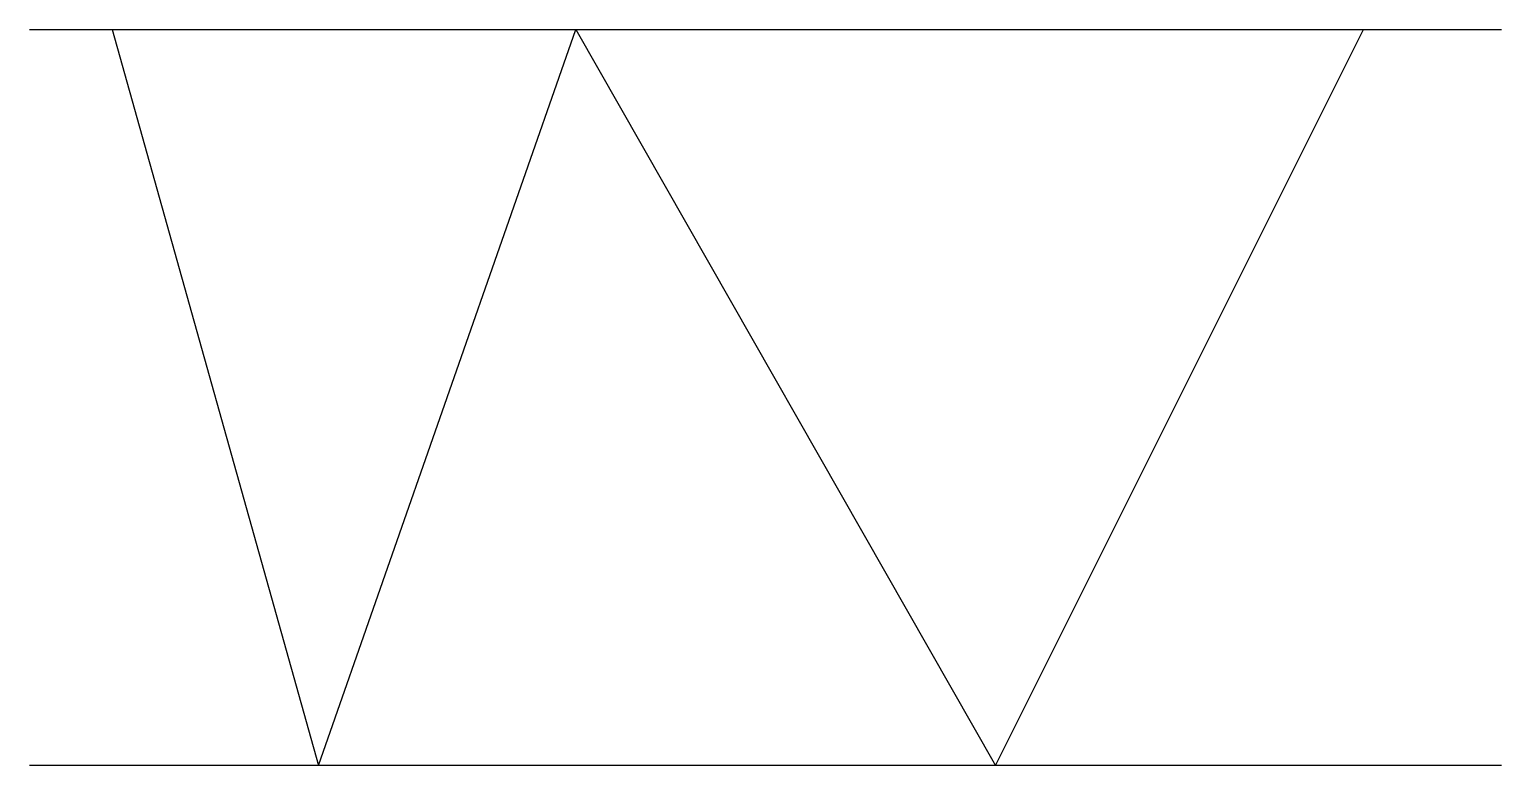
# Model space of a CAD drawing. Header units: inches. Extents: x -20 to 20, y -10 to 10.
import ezdxf

# ---------------------------------------------------------------- set-up
doc = ezdxf.new("R2010")
doc.units = ezdxf.units.IN
doc.header["$MEASUREMENT"] = 0
doc.layers.get('0').update_dxf_attribs({"lineweight": 25, "true_color": 0xffffff})

msp = doc.modelspace()

# ---------------------------------------------------------------- linework, layer by layer
for p, q in [((-20, 10), (20, 10)), ((-17.75, 10), (-12.15, -10)), ((-12.15, -10), (-5.15, 10)), ((-5.15, 10), (6.25, -10)), ((6.25, -10), (16.25, 10)), ((20, -10), (-20, -10))]:
    msp.add_line(p, q)

doc.saveas('drawing.dxf')
